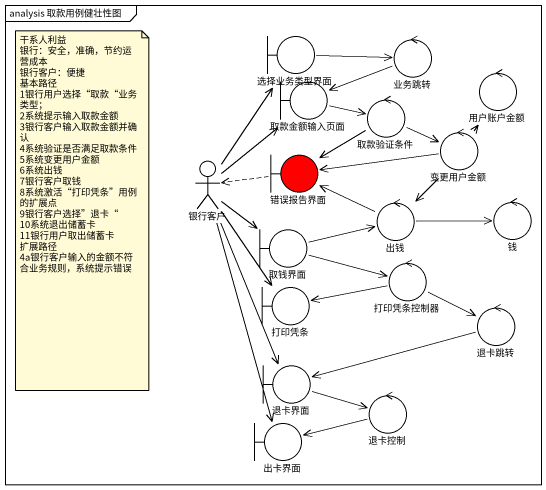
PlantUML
@startuml
mainframe analysis 取款用例健壮性图
boundary 选择业务类型界面
control 业务跳转
control 用户账户金额
boundary 取款金额输入页面
control 取款验证条件
boundary 错误报告界面 #FF0000
control 变更用户金额
actor 银行客户
boundary 取钱界面
control 出钱
control 钱
control 打印凭条控制器
boundary 打印凭条
control 退卡跳转
boundary 退卡界面
boundary 出卡界面
control 退卡控制
选择业务类型界面 -right-> 业务跳转
业务跳转 -left-> 取款金额输入页面
取款金额输入页面 -right-> 取款验证条件
取款验证条件 --> 错误报告界面
取款验证条件 -right-> 变更用户金额
错误报告界面 .left.> 银行客户
变更用户金额 -up-> 用户账户金额
变更用户金额 -left-> 错误报告界面
变更用户金额 --> 出钱
银行客户 -up-> 选择业务类型界面
银行客户 -up-> 取款金额输入页面
银行客户 --> 取钱界面
银行客户 --> 打印凭条
银行客户 --> 退卡界面
银行客户 --> 出卡界面
取钱界面 -right-> 出钱
取钱界面 -right-> 打印凭条控制器
出钱 -left-> 错误报告界面
出钱 -right-> 钱
打印凭条控制器 -left-> 打印凭条
打印凭条控制器 -right-> 退卡跳转
退卡跳转 -left-> 退卡界面
退卡界面 -right-> 退卡控制
退卡控制 -left-> 出卡界面
note as N1
  干系人利益
  银行：安全，准确，节约运营成本
  银行客户：便捷
  基本路径
  1银行用户选择“取款“业务类型；
  2系统提示输入取款金额
  3银行客户输入取款金额并确认
  4系统验证是否满足取款条件
  5系统变更用户金额
  6系统出钱
  7银行客户取钱
  8系统激活“打印凭条”用例的扩展点
  9银行客户选择”退卡“
  10系统退出储蓄卡
  11银行用户取出储蓄卡
  扩展路径
  4a银行客户输入的金额不符合业务规则，系统提示错误
end note
@enduml
